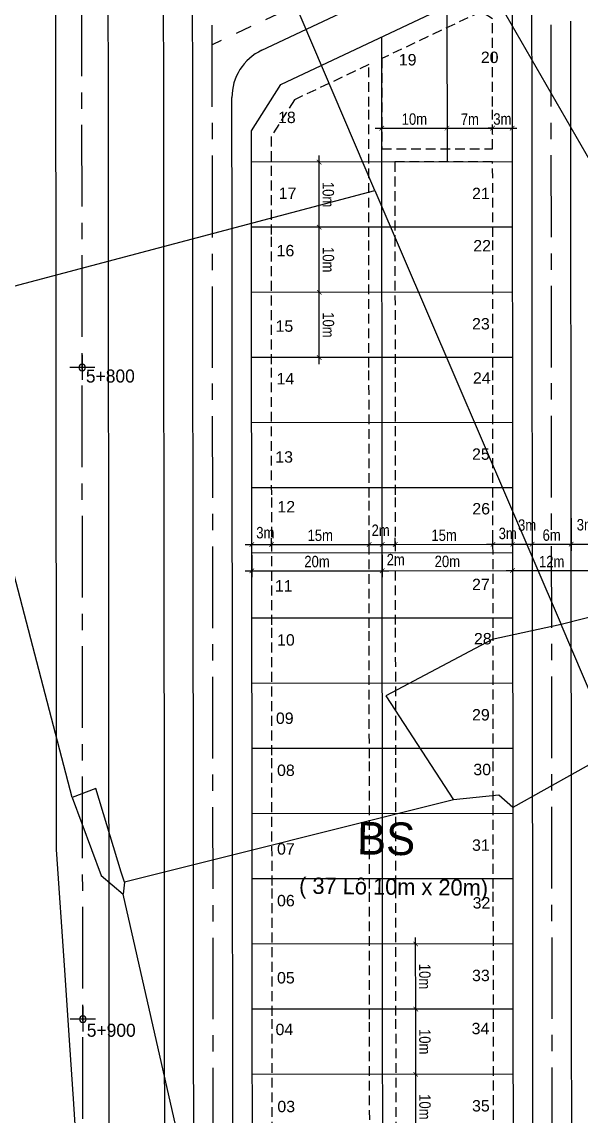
# Model space of a CAD drawing. Extents: x 597165 to 598689, y 1181586 to 1183364.
# Drawn here: x 598108.6 to 598194.4, y 1182293 to 1182460.9 of the extents above; entities that cross this region are included whole.
import ezdxf
from ezdxf.enums import TextEntityAlignment as Align

# ---------------------------------------------------------------- set-up
doc = ezdxf.new("R2010")
doc.units = 0
doc.header["$MEASUREMENT"] = 0
doc.linetypes.add('CENTER', pattern=[2, 1.25, -0.25, 0.25, -0.25])
doc.linetypes.add('DASHED', pattern=[0.75, 0.5, -0.25])
doc.layers.get('0').update_dxf_attribs({"linetype": 'CONTINUOUS'})
doc.layers.get('DEFPOINTS').update_dxf_attribs({"color": 8, "linetype": 'CONTINUOUS'})
for name, color, linetype in [('CGXD', 3, 'CONTINUOUS'), ('DIM-T', 7, 'CONTINUOUS'), ('DTEXT-TENLO', 4, 'CONTINUOUS'), ('GT-QLO50-L', 4, 'CONTINUOUS'), ('GT-QLO50-LYTRINH', 7, 'CONTINUOUS'), ('GT-QLO50-TIM', 2, 'CONTINUOUS'), ('NEN-HT', 8, 'CONTINUOUS'), ('NET-LENGOAI', 4, 'CONTINUOUS'), ('NET-LETRONG', 5, 'CONTINUOUS'), ('NET-PLO', 2, 'CONTINUOUS'), ('NET-TIM', 2, 'CENTER'), ('TEXT-SOLO', 7, 'CONTINUOUS')]:
    doc.layers.add(name, color=color, linetype=linetype)
doc.styles.add('STYLE1', font='VHELVEI.TTF')
doc.styles.add('TOA-DO-TIM', font='VAVON.TTF')
doc.styles.add('VHEL-C-R', font='VHELVCN.TTF')
doc.styles.add('VTIMES-R', font='VAPTIMN.TTF')
doc.dimstyles.new('TL1000', dxfattribs={"dimscale": 0, "dimtxt": 2, "dimasz": 0.7, "dimexe": 1, "dimexo": 1, "dimgap": 0.5, "dimtad": 1, "dimdec": 1, "dimzin": 12, "dimtxsty": 'VHEL-C-R', "dimblk1": 'ARCHTICK', "dimblk2": 'ARCHTICK', "dimsah": 1, "dimcen": -0.09, "dimdle": 1, "dimclrd": 256, "dimclre": 256, "dimclrt": 256, "dimazin": 3, "dimtfac": 0.005, "dimtdec": 1, "dimtix": 1, "dimtmove": 0, "dimatfit": 3, "dimtolj": 1, "dimtzin": 0})

# ---------------------------------------------------------------- blocks, each defined once
blk = doc.blocks.new('LYTRINH')
at = {"layer": 'GT-QLO50-LYTRINH'}
for p, q in [((0, 0.96), (0, -0.96)), ((0.96, 0), (-0.96, 0))]:
    blk.add_line(p, q, dxfattribs=at)
blk = doc.blocks.new('_ARCHTICK')
at = {"color": 0, "linetype": 'BYBLOCK', "const_width": 0.15}
blk.add_lwpolyline([(-0.5, -0.5), (0.5, 0.5)], dxfattribs=at)
blk = doc.blocks.new('*D1465')
at = {"linetype": 'BYBLOCK'}
blk.add_line((598162.83, 1182444.55), (598174.83, 1182444.56), dxfattribs=at)
at = {"layer": 'DEFPOINTS', "color": 0, "linetype": 'BYBLOCK'}
for p in [(598163.83, 1182444.55), (598173.83, 1182444.56), (598173.83, 1182444.56)]:
    blk.add_point(p, dxfattribs=at)
at = {"linetype": 'BYBLOCK', "xscale": 0.7, "yscale": 0.7, "zscale": 0.7}
for p, rotation in [((598163.83, 1182444.55), 180.0516111357939), ((598173.83, 1182444.56), 0.05161113579390231)]:
    blk.add_blockref('_ARCHTICK', p, dxfattribs=dict(at, rotation=rotation))
at = {"linetype": 'BYBLOCK', "insert": (598168.83, 1182445.95), "char_height": 1.75, "attachment_point": 5, "rotation": 0.0516, "style": 'VHEL-C-R'}
blk.add_mtext('\\A1;10m', dxfattribs=at)
blk = doc.blocks.new('*D1464')
at = {"linetype": 'BYBLOCK'}
for p, q in [((598172.83, 1182444.56), (598181.83, 1182444.57)), ((598180.83, 1182443.65), (598180.83, 1182443.57))]:
    blk.add_line(p, q, dxfattribs=at)
at = {"layer": 'DEFPOINTS', "color": 0, "linetype": 'BYBLOCK'}
for p in [(598173.83, 1182444.56), (598180.83, 1182444.65), (598180.83, 1182444.57)]:
    blk.add_point(p, dxfattribs=at)
at = {"linetype": 'BYBLOCK', "xscale": 0.7, "yscale": 0.7, "zscale": 0.7}
for p, rotation in [((598173.83, 1182444.56), 180.0516111357939), ((598180.83, 1182444.57), 0.05161113579388958)]:
    blk.add_blockref('_ARCHTICK', p, dxfattribs=dict(at, rotation=rotation))
at = {"linetype": 'BYBLOCK', "insert": (598177.33, 1182445.94), "char_height": 1.75, "attachment_point": 5, "rotation": 0.0516, "style": 'VHEL-C-R'}
blk.add_mtext('\\A1;7m', dxfattribs=at)
blk = doc.blocks.new('*D1463')
at = {"linetype": 'BYBLOCK'}
for p, q in [((598180.83, 1182444.57), (598180.13, 1182444.57)), ((598180.83, 1182444.57), (598183.83, 1182444.57)), ((598180.83, 1182443.65), (598180.83, 1182443.57)), ((598183.83, 1182444.57), (598184.53, 1182444.57))]:
    blk.add_line(p, q, dxfattribs=at)
at = {"layer": 'DEFPOINTS', "color": 0, "linetype": 'BYBLOCK'}
for p in [(598180.83, 1182444.65), (598183.83, 1182444.57), (598183.83, 1182444.57)]:
    blk.add_point(p, dxfattribs=at)
at = {"linetype": 'BYBLOCK', "xscale": 0.7, "yscale": 0.7, "zscale": 0.7}
for p, rotation in [((598180.83, 1182444.57), 0.05161113579390531), ((598183.83, 1182444.57), 180.0516111357939)]:
    blk.add_blockref('_ARCHTICK', p, dxfattribs=dict(at, rotation=rotation))
at = {"linetype": 'BYBLOCK', "insert": (598182.33, 1182445.96), "char_height": 1.75, "attachment_point": 5, "rotation": 0.0516, "style": 'VHEL-C-R'}
blk.add_mtext('\\A1;3m', dxfattribs=at)
blk = doc.blocks.new('*D1462')
at = {"linetype": 'BYBLOCK'}
blk.add_line((598154.24, 1182408.37), (598154.23, 1182420.37), dxfattribs=at)
at = {"layer": 'DEFPOINTS', "color": 0, "linetype": 'BYBLOCK'}
for p in [(598154.23, 1182419.37), (598154.23, 1182419.37), (598154.24, 1182409.37)]:
    blk.add_point(p, dxfattribs=at)
at = {"linetype": 'BYBLOCK', "xscale": 0.7, "yscale": 0.7, "zscale": 0.7}
for p, rotation in [((598154.23, 1182419.37), 90.05370803980574), ((598154.24, 1182409.37), 270.0537080398057)]:
    blk.add_blockref('_ARCHTICK', p, dxfattribs=dict(at, rotation=rotation))
at = {"linetype": 'BYBLOCK', "insert": (598155.63, 1182414.37), "char_height": 1.75, "attachment_point": 5, "rotation": 270.0537, "style": 'VHEL-C-R'}
blk.add_mtext('\\A1;10m', dxfattribs=at)
blk = doc.blocks.new('*D1461')
at = {"linetype": 'BYBLOCK'}
blk.add_line((598154.23, 1182418.37), (598154.22, 1182430.37), dxfattribs=at)
at = {"layer": 'DEFPOINTS', "color": 0, "linetype": 'BYBLOCK'}
for p in [(598154.22, 1182429.37), (598154.22, 1182429.37), (598154.23, 1182419.37)]:
    blk.add_point(p, dxfattribs=at)
at = {"linetype": 'BYBLOCK', "xscale": 0.7, "yscale": 0.7, "zscale": 0.7}
for p, rotation in [((598154.22, 1182429.37), 90.05370803980574), ((598154.23, 1182419.37), 270.0537080398057)]:
    blk.add_blockref('_ARCHTICK', p, dxfattribs=dict(at, rotation=rotation))
at = {"linetype": 'BYBLOCK', "insert": (598155.62, 1182424.37), "char_height": 1.75, "attachment_point": 5, "rotation": 270.0537, "style": 'VHEL-C-R'}
blk.add_mtext('\\A1;10m', dxfattribs=at)
blk = doc.blocks.new('*D1460')
at = {"linetype": 'BYBLOCK'}
blk.add_line((598154.22, 1182428.37), (598154.21, 1182440.37), dxfattribs=at)
at = {"layer": 'DEFPOINTS', "color": 0, "linetype": 'BYBLOCK'}
for p in [(598154.21, 1182439.37), (598154.21, 1182439.37), (598154.22, 1182429.37)]:
    blk.add_point(p, dxfattribs=at)
at = {"linetype": 'BYBLOCK', "xscale": 0.7, "yscale": 0.7, "zscale": 0.7}
for p, rotation in [((598154.21, 1182439.37), 90.05370803980574), ((598154.22, 1182429.37), 270.0537080398057)]:
    blk.add_blockref('_ARCHTICK', p, dxfattribs=dict(at, rotation=rotation))
at = {"linetype": 'BYBLOCK', "insert": (598155.61, 1182434.37), "char_height": 1.75, "attachment_point": 5, "rotation": 270.0537, "style": 'VHEL-C-R'}
blk.add_mtext('\\A1;10m', dxfattribs=at)
blk = doc.blocks.new('*D1406')
at = {"linetype": 'BYBLOCK'}
for p, q in [((598143.89, 1182380.36), (598143.89, 1182381.67)), ((598146.89, 1182380.36), (598146.89, 1182381.68)), ((598142.89, 1182380.67), (598147.89, 1182380.68))]:
    blk.add_line(p, q, dxfattribs=at)
at = {"layer": 'DEFPOINTS', "color": 0, "linetype": 'BYBLOCK'}
for p in [(598146.89, 1182380.68), (598143.89, 1182379.36), (598146.89, 1182379.36)]:
    blk.add_point(p, dxfattribs=at)
at = {"linetype": 'BYBLOCK', "xscale": 0.7, "yscale": 0.7, "zscale": 0.7}
for p, rotation in [((598143.89, 1182380.67), 180.0516111352725), ((598146.89, 1182380.68), 0.05161113527246945)]:
    blk.add_blockref('_ARCHTICK', p, dxfattribs=dict(at, rotation=rotation))
at = {"linetype": 'BYBLOCK', "insert": (598145.96, 1182382.48), "char_height": 1.75, "attachment_point": 5, "rotation": 0.0516, "style": 'VHEL-C-R'}
blk.add_mtext('\\A1;3m', dxfattribs=at)
blk = doc.blocks.new('*D1405')
at = {"linetype": 'BYBLOCK'}
for p, q in [((598146.89, 1182380.36), (598146.89, 1182381.68)), ((598161.89, 1182380.38), (598161.89, 1182381.69)), ((598145.89, 1182380.67), (598162.89, 1182380.69))]:
    blk.add_line(p, q, dxfattribs=at)
at = {"layer": 'DEFPOINTS', "color": 0, "linetype": 'BYBLOCK'}
for p in [(598161.89, 1182380.69), (598146.89, 1182379.36), (598161.89, 1182379.38)]:
    blk.add_point(p, dxfattribs=at)
at = {"linetype": 'BYBLOCK', "xscale": 0.7, "yscale": 0.7, "zscale": 0.7}
for p, rotation in [((598146.89, 1182380.68), 180.0516111352725), ((598161.89, 1182380.69), 0.05161113527248216)]:
    blk.add_blockref('_ARCHTICK', p, dxfattribs=dict(at, rotation=rotation))
at = {"linetype": 'BYBLOCK', "insert": (598154.39, 1182382.08), "char_height": 1.75, "attachment_point": 5, "rotation": 0.0516, "style": 'VHEL-C-R'}
blk.add_mtext('\\A1;15m', dxfattribs=at)
blk = doc.blocks.new('*D1404')
at = {"linetype": 'BYBLOCK'}
for p, q in [((598161.89, 1182380.38), (598161.89, 1182381.69)), ((598163.89, 1182380.38), (598163.89, 1182381.69)), ((598160.89, 1182380.69), (598164.89, 1182380.69))]:
    blk.add_line(p, q, dxfattribs=at)
at = {"layer": 'DEFPOINTS', "color": 0, "linetype": 'BYBLOCK'}
for p in [(598163.89, 1182380.69), (598161.89, 1182379.38), (598163.89, 1182379.38)]:
    blk.add_point(p, dxfattribs=at)
at = {"linetype": 'BYBLOCK', "xscale": 0.7, "yscale": 0.7, "zscale": 0.7}
for p, rotation in [((598161.89, 1182380.69), 180.0516111352725), ((598163.89, 1182380.69), 0.05161113527248216)]:
    blk.add_blockref('_ARCHTICK', p, dxfattribs=dict(at, rotation=rotation))
at = {"linetype": 'BYBLOCK', "insert": (598163.65, 1182382.86), "char_height": 1.75, "attachment_point": 5, "rotation": 0.0516, "style": 'VHEL-C-R'}
blk.add_mtext('\\A1;2m', dxfattribs=at)
blk = doc.blocks.new('*D1403')
at = {"linetype": 'BYBLOCK'}
for p, q in [((598163.89, 1182380.38), (598163.89, 1182381.69)), ((598165.89, 1182380.38), (598165.89, 1182381.69)), ((598162.89, 1182380.69), (598165.89, 1182380.69))]:
    blk.add_line(p, q, dxfattribs=at)
at = {"layer": 'DEFPOINTS', "color": 0, "linetype": 'BYBLOCK'}
for p in [(598165.89, 1182380.69), (598163.89, 1182379.38), (598165.89, 1182379.38)]:
    blk.add_point(p, dxfattribs=at)
at = {"linetype": 'BYBLOCK', "xscale": 0.7, "yscale": 0.7, "zscale": 0.7}
for p, rotation in [((598163.89, 1182380.69), 180.0516111352725), ((598165.89, 1182380.69), 0.05161113527248216)]:
    blk.add_blockref('_ARCHTICK', p, dxfattribs=dict(at, rotation=rotation))
at = {"linetype": 'BYBLOCK', "insert": (598165.97, 1182378.35), "char_height": 1.75, "attachment_point": 5, "rotation": 0.0516, "style": 'VHEL-C-R'}
blk.add_mtext('\\A1;2m', dxfattribs=at)
blk = doc.blocks.new('*D1402')
at = {"linetype": 'BYBLOCK'}
for p, q in [((598165.89, 1182380.38), (598165.89, 1182381.69)), ((598180.89, 1182380.39), (598180.89, 1182381.71)), ((598164.89, 1182380.69), (598181.89, 1182380.71))]:
    blk.add_line(p, q, dxfattribs=at)
at = {"layer": 'DEFPOINTS', "color": 0, "linetype": 'BYBLOCK'}
for p in [(598180.89, 1182380.71), (598165.89, 1182379.38), (598180.89, 1182379.39)]:
    blk.add_point(p, dxfattribs=at)
at = {"linetype": 'BYBLOCK', "xscale": 0.7, "yscale": 0.7, "zscale": 0.7}
for p, rotation in [((598165.89, 1182380.69), 180.0516111352725), ((598180.89, 1182380.71), 0.05161113527248216)]:
    blk.add_blockref('_ARCHTICK', p, dxfattribs=dict(at, rotation=rotation))
at = {"linetype": 'BYBLOCK', "insert": (598173.39, 1182382.09), "char_height": 1.75, "attachment_point": 5, "rotation": 0.0516, "style": 'VHEL-C-R'}
blk.add_mtext('\\A1;15m', dxfattribs=at)
blk = doc.blocks.new('*D1401')
at = {"linetype": 'BYBLOCK'}
for p, q in [((598180.89, 1182380.39), (598180.89, 1182381.71)), ((598183.89, 1182380.4), (598183.89, 1182381.71)), ((598179.89, 1182380.71), (598184.89, 1182380.71))]:
    blk.add_line(p, q, dxfattribs=at)
at = {"layer": 'DEFPOINTS', "color": 0, "linetype": 'BYBLOCK'}
for p in [(598183.89, 1182380.71), (598180.89, 1182379.39), (598183.89, 1182379.4)]:
    blk.add_point(p, dxfattribs=at)
at = {"linetype": 'BYBLOCK', "xscale": 0.7, "yscale": 0.7, "zscale": 0.7}
for p, rotation in [((598180.89, 1182380.71), 180.0516111352725), ((598183.89, 1182380.71), 0.05161113527248216)]:
    blk.add_blockref('_ARCHTICK', p, dxfattribs=dict(at, rotation=rotation))
at = {"linetype": 'BYBLOCK', "insert": (598183.15, 1182382.36), "char_height": 1.75, "attachment_point": 5, "rotation": 0.0516, "style": 'VHEL-C-R'}
blk.add_mtext('\\A1;3m', dxfattribs=at)
blk = doc.blocks.new('*D1334')
at = {"linetype": 'BYBLOCK'}
for p, q in [((598143.89, 1182379.05), (598143.89, 1182375.65)), ((598163.89, 1182379.07), (598163.89, 1182375.66)), ((598142.89, 1182376.64), (598164.89, 1182376.66))]:
    blk.add_line(p, q, dxfattribs=at)
at = {"layer": 'DEFPOINTS', "color": 0, "linetype": 'BYBLOCK'}
for p in [(598143.89, 1182380.05), (598163.89, 1182380.07), (598163.89, 1182376.66)]:
    blk.add_point(p, dxfattribs=at)
at = {"linetype": 'BYBLOCK', "xscale": 0.7, "yscale": 0.7, "zscale": 0.7}
for p, rotation in [((598143.89, 1182376.65), 180.0516111341587), ((598163.89, 1182376.66), 0.05161113415877913)]:
    blk.add_blockref('_ARCHTICK', p, dxfattribs=dict(at, rotation=rotation))
at = {"linetype": 'BYBLOCK', "insert": (598153.89, 1182378.05), "char_height": 1.75, "attachment_point": 5, "rotation": 0.0516, "style": 'VHEL-C-R'}
blk.add_mtext('\\A1;20m', dxfattribs=at)
blk = doc.blocks.new('*D1333')
at = {"linetype": 'BYBLOCK'}
for p, q in [((598163.89, 1182379.07), (598163.89, 1182375.66)), ((598183.89, 1182379.09), (598183.89, 1182375.68)), ((598162.89, 1182376.66), (598184.89, 1182376.68))]:
    blk.add_line(p, q, dxfattribs=at)
at = {"layer": 'DEFPOINTS', "color": 0, "linetype": 'BYBLOCK'}
for p in [(598163.89, 1182380.07), (598183.89, 1182380.09), (598183.89, 1182376.68)]:
    blk.add_point(p, dxfattribs=at)
at = {"linetype": 'BYBLOCK', "xscale": 0.7, "yscale": 0.7, "zscale": 0.7}
for p, rotation in [((598163.89, 1182376.66), 180.0516111341587), ((598183.89, 1182376.68), 0.05161113415877913)]:
    blk.add_blockref('_ARCHTICK', p, dxfattribs=dict(at, rotation=rotation))
at = {"linetype": 'BYBLOCK', "insert": (598173.89, 1182378.07), "char_height": 1.75, "attachment_point": 5, "rotation": 0.0516, "style": 'VHEL-C-R'}
blk.add_mtext('\\A1;20m', dxfattribs=at)
blk = doc.blocks.new('*D1169')
at = {"linetype": 'BYBLOCK'}
blk.add_line((598169.05, 1182288.38), (598169.04, 1182300.38), dxfattribs=at)
at = {"layer": 'DEFPOINTS', "color": 0, "linetype": 'BYBLOCK'}
for p in [(598169.04, 1182299.38), (598169.04, 1182299.38), (598169.05, 1182289.38)]:
    blk.add_point(p, dxfattribs=at)
at = {"linetype": 'BYBLOCK', "xscale": 0.7, "yscale": 0.7, "zscale": 0.7}
for p, rotation in [((598169.04, 1182299.38), 90.05370803980574), ((598169.05, 1182289.38), 270.0537080398057)]:
    blk.add_blockref('_ARCHTICK', p, dxfattribs=dict(at, rotation=rotation))
at = {"linetype": 'BYBLOCK', "insert": (598170.44, 1182294.38), "char_height": 1.75, "attachment_point": 5, "rotation": 270.0537, "style": 'VHEL-C-R'}
blk.add_mtext('\\A1;10m', dxfattribs=at)
blk = doc.blocks.new('*D1168')
at = {"linetype": 'BYBLOCK'}
blk.add_line((598169.05, 1182298.38), (598169.03, 1182310.38), dxfattribs=at)
at = {"layer": 'DEFPOINTS', "color": 0, "linetype": 'BYBLOCK'}
for p in [(598169.03, 1182309.38), (598169.03, 1182309.38), (598169.04, 1182299.38)]:
    blk.add_point(p, dxfattribs=at)
at = {"linetype": 'BYBLOCK', "xscale": 0.7, "yscale": 0.7, "zscale": 0.7}
for p, rotation in [((598169.03, 1182309.38), 90.05370803980574), ((598169.04, 1182299.38), 270.0537080398057)]:
    blk.add_blockref('_ARCHTICK', p, dxfattribs=dict(at, rotation=rotation))
at = {"linetype": 'BYBLOCK', "insert": (598170.43, 1182304.38), "char_height": 1.75, "attachment_point": 5, "rotation": 270.0537, "style": 'VHEL-C-R'}
blk.add_mtext('\\A1;10m', dxfattribs=at)
blk = doc.blocks.new('*D1167')
at = {"linetype": 'BYBLOCK'}
blk.add_line((598169.04, 1182308.38), (598169.02, 1182320.38), dxfattribs=at)
at = {"layer": 'DEFPOINTS', "color": 0, "linetype": 'BYBLOCK'}
for p in [(598169.03, 1182319.38), (598169.03, 1182319.38), (598169.03, 1182309.38)]:
    blk.add_point(p, dxfattribs=at)
at = {"linetype": 'BYBLOCK', "xscale": 0.7, "yscale": 0.7, "zscale": 0.7}
for p, rotation in [((598169.03, 1182319.38), 90.05370803980574), ((598169.03, 1182309.38), 270.0537080398057)]:
    blk.add_blockref('_ARCHTICK', p, dxfattribs=dict(at, rotation=rotation))
at = {"linetype": 'BYBLOCK', "insert": (598170.42, 1182314.38), "char_height": 1.75, "attachment_point": 5, "rotation": 270.0537, "style": 'VHEL-C-R'}
blk.add_mtext('\\A1;10m', dxfattribs=at)
blk = doc.blocks.new('*D1162')
at = {"linetype": 'BYBLOCK'}
for p, q in [((598183.89, 1182384.71), (598183.89, 1182379.71)), ((598186.89, 1182384.71), (598186.89, 1182379.71)), ((598182.89, 1182380.71), (598186.89, 1182380.71))]:
    blk.add_line(p, q, dxfattribs=at)
at = {"layer": 'DEFPOINTS', "color": 0, "linetype": 'BYBLOCK'}
for p in [(598183.89, 1182385.71), (598186.89, 1182385.71), (598186.89, 1182380.71)]:
    blk.add_point(p, dxfattribs=at)
at = {"linetype": 'BYBLOCK', "xscale": 0.7, "yscale": 0.7, "zscale": 0.7}
for p, rotation in [((598183.89, 1182380.71), 180.0516111352705), ((598186.89, 1182380.71), 0.05161113527047207)]:
    blk.add_blockref('_ARCHTICK', p, dxfattribs=dict(at, rotation=rotation))
at = {"linetype": 'BYBLOCK', "insert": (598186.12, 1182383.65), "char_height": 1.75, "attachment_point": 5, "rotation": 0.0516, "style": 'VHEL-C-R'}
blk.add_mtext('\\A1;3m', dxfattribs=at)
blk = doc.blocks.new('*D1161')
at = {"linetype": 'BYBLOCK'}
for p, q in [((598186.89, 1182384.71), (598186.89, 1182379.71)), ((598192.89, 1182384.72), (598192.89, 1182379.72)), ((598185.89, 1182380.71), (598193.89, 1182380.72))]:
    blk.add_line(p, q, dxfattribs=at)
at = {"layer": 'DEFPOINTS', "color": 0, "linetype": 'BYBLOCK'}
for p in [(598186.89, 1182385.71), (598192.89, 1182385.72), (598192.89, 1182380.72)]:
    blk.add_point(p, dxfattribs=at)
at = {"linetype": 'BYBLOCK', "xscale": 0.7, "yscale": 0.7, "zscale": 0.7}
for p, rotation in [((598186.89, 1182380.71), 180.0516111352705), ((598192.89, 1182380.72), 0.05161113527047207)]:
    blk.add_blockref('_ARCHTICK', p, dxfattribs=dict(at, rotation=rotation))
at = {"linetype": 'BYBLOCK', "insert": (598189.89, 1182382.11), "char_height": 1.75, "attachment_point": 5, "rotation": 0.0516, "style": 'VHEL-C-R'}
blk.add_mtext('\\A1;6m', dxfattribs=at)
blk = doc.blocks.new('*D1160')
at = {"linetype": 'BYBLOCK'}
for p, q in [((598192.89, 1182384.72), (598192.89, 1182379.72)), ((598195.89, 1182384.72), (598195.89, 1182379.72)), ((598191.89, 1182380.72), (598195.89, 1182380.72))]:
    blk.add_line(p, q, dxfattribs=at)
at = {"layer": 'DEFPOINTS', "color": 0, "linetype": 'BYBLOCK'}
for p in [(598192.89, 1182385.72), (598195.89, 1182385.72), (598195.89, 1182380.72)]:
    blk.add_point(p, dxfattribs=at)
at = {"linetype": 'BYBLOCK', "xscale": 0.7, "yscale": 0.7, "zscale": 0.7}
for p, rotation in [((598192.89, 1182380.72), 180.0516111352705), ((598195.89, 1182380.72), 0.05161113527047207)]:
    blk.add_blockref('_ARCHTICK', p, dxfattribs=dict(at, rotation=rotation))
at = {"linetype": 'BYBLOCK', "insert": (598195.13, 1182383.7), "char_height": 1.75, "attachment_point": 5, "rotation": 0.0516, "style": 'VHEL-C-R'}
blk.add_mtext('\\A1;3m', dxfattribs=at)
blk = doc.blocks.new('*D1159')
at = {"linetype": 'BYBLOCK'}
for p, q in [((598183.89, 1182385.68), (598183.89, 1182375.68)), ((598195.89, 1182385.69), (598195.89, 1182375.69)), ((598182.89, 1182376.68), (598196.89, 1182376.69))]:
    blk.add_line(p, q, dxfattribs=at)
at = {"layer": 'DEFPOINTS', "color": 0, "linetype": 'BYBLOCK'}
for p in [(598183.88, 1182386.68), (598195.88, 1182386.69), (598195.89, 1182376.69)]:
    blk.add_point(p, dxfattribs=at)
at = {"linetype": 'BYBLOCK', "xscale": 0.7, "yscale": 0.7, "zscale": 0.7}
for p, rotation in [((598183.89, 1182376.68), 180.0516111341568), ((598195.89, 1182376.69), 0.05161113415678176)]:
    blk.add_blockref('_ARCHTICK', p, dxfattribs=dict(at, rotation=rotation))
at = {"linetype": 'BYBLOCK', "insert": (598189.89, 1182378.06), "char_height": 1.75, "attachment_point": 5, "rotation": 0.0516, "style": 'VHEL-C-R'}
blk.add_mtext('\\A1;12m', dxfattribs=at)

msp = doc.modelspace()

# ---------------------------------------------------------------- linework, layer by layer
at = {"layer": 'CGXD', "linetype": 'DASHED', "ltscale": 3}
for points in [[(598180.8173, 1182461.3629), (598179.0797, 1182462.4628), (598163.8228, 1182455.2565), (598163.8353, 1182441.3783), (598180.8353, 1182441.3942), (598180.8294, 1182447.9008)], [(598161.8628, 1182407.8148), (598161.8474, 1182427.8777), (598161.8294, 1182447.8836), (598161.8236, 1182454.3123), (598150.4183, 1182448.9253), (598146.8336, 1182443.262), (598146.8475, 1182427.8662), (598146.8628, 1182407.7992), (598146.8835, 1182387.8702), (598146.9015, 1182367.8702), (598146.9195, 1182347.8702), (598146.9375, 1182327.8702), (598146.9556, 1182307.8327), (598146.9736, 1182287.8702), (598146.9916, 1182267.8702), (598146.9935, 1182265.7465), (598149.3168, 1182264.0437), (598161.9914, 1182268.0336), (598161.9736, 1182287.8837), (598161.9556, 1182307.8462), (598161.9375, 1182327.8837), (598161.9195, 1182347.8837), (598161.9015, 1182367.8837), (598161.8835, 1182387.8837)], [(598180.8835, 1182387.9004), (598180.8628, 1182407.8353), (598180.8474, 1182427.8918), (598180.8371, 1182439.3942), (598165.8371, 1182439.3802), (598165.8474, 1182427.8807), (598165.8628, 1182407.8189), (598165.8835, 1182387.8873), (598165.9015, 1182367.8873), (598165.9195, 1182347.8873), (598165.9375, 1182327.8873), (598165.9556, 1182307.8498), (598165.9736, 1182287.8873), (598165.9903, 1182269.2924), (598177.3802, 1182272.8779), (598180.9827, 1182277.7933), (598180.9735, 1182287.9008), (598180.9556, 1182307.8633), (598180.9375, 1182327.9008), (598180.9195, 1182347.9008), (598180.9015, 1182367.9008)]]:
    msp.add_lwpolyline(points, close=True, dxfattribs=at)
at = {"layer": 'GT-QLO50-L'}
msp.add_lwpolyline([(598117.008, 1182288.4901), (598116.5261, 1182295.6222), (598115.9719, 1182303.8236), (598115.1937, 1182315.3401), (598113.941, 1182333.8782, -0.01664437), (598113.9319, 1182334.1443), (598113.9015, 1182367.8404), (598113.8835, 1182387.8404), (598113.8628, 1182407.765), (598113.8475, 1182427.841), (598113.8294, 1182447.8404), (598113.8114, 1182467.8404)], format="xyb", dxfattribs=at)
for points in [[(598121.8114, 1182467.8476), (598121.8294, 1182447.8476), (598121.8475, 1182427.8471), (598121.8628, 1182407.7733), (598121.8835, 1182387.8476), (598121.9015, 1182367.8476), (598121.9195, 1182347.8476), (598121.9375, 1182327.8477), (598121.9556, 1182307.8102), (598121.9736, 1182287.8477)], [(598130.3114, 1182467.8553), (598130.3294, 1182447.8553), (598130.3475, 1182427.8536), (598130.3628, 1182407.7821), (598130.3835, 1182387.8553), (598130.4015, 1182367.8553), (598130.4195, 1182347.8553), (598130.4375, 1182327.8553), (598130.4556, 1182307.8178), (598130.4736, 1182287.8553)], [(598134.9736, 1182287.8594), (598134.9556, 1182307.8219), (598134.9375, 1182327.8594), (598134.9195, 1182347.8594), (598134.9015, 1182367.8594), (598134.8835, 1182387.8593), (598134.8628, 1182407.7868), (598134.8475, 1182427.857), (598134.8294, 1182447.8593), (598134.8114, 1182467.8593)]]:
    msp.add_lwpolyline(points, dxfattribs=at)
at = {"layer": 'GT-QLO50-LYTRINH'}
for points in [[(598117.37, 1182407.84, 1), (598118.37, 1182407.84, 1)], [(598117.46, 1182307.84, 1), (598118.46, 1182307.84, 1)]]:
    msp.add_lwpolyline(points, format="xyb", close=True, dxfattribs=at)
at = {"layer": 'GT-QLO50-TIM', "linetype": 'CENTER', "ltscale": 10, "flags": 128}
msp.add_lwpolyline([(598118.1495, 1182092.552), (598118.1357, 1182107.8441), (598118.0637, 1182187.8441), (598118.0276, 1182227.8441), (598118.0096, 1182247.8441), (598117.9916, 1182267.8441), (598117.9736, 1182287.8441), (598117.9556, 1182307.8066), (598117.9375, 1182327.8441), (598117.9195, 1182347.844), (598117.9015, 1182367.844), (598117.8835, 1182387.844), (598117.8628, 1182407.7691), (598117.8475, 1182427.844), (598117.8294, 1182447.844), (598117.8114, 1182467.844), (598117.7727, 1182507.8066), (598117.7574, 1182527.844), (598117.7441, 1182542.574), (598117.7554, 1182547.844), (598117.7393, 1182567.844), (598117.8064, 1182587.8438), (598117.9915, 1182607.8055), (598118.3561, 1182627.8395), (598118.7651, 1182642.5669), (598118.9451, 1182647.8307), (598119.797, 1182667.8124), (598120.0933, 1182673.5939), (598120.9121, 1182687.7812), (598122.2554, 1182707.7359), (598130.5763, 1182807.3883), (598139.8112, 1182906.9588), (598153.3963, 1183006.021)], dxfattribs=at)
at = {"layer": 'NEN-HT', "linetype": 'CONTINUOUS'}
for p, q in [((598147.98, 1182522.66), (598225.39, 1182388.04)), ((598162.77, 1182435), (598141.97, 1182483.82)), ((598096.59, 1182417.48), (598162.77, 1182435)), ((598162.77, 1182435), (598191.33, 1182368.38)), ((598116.32, 1182341.87), (598096.59, 1182417.48)), ((598203.29, 1182371.44), (598191.33, 1182368.38)), ((598191.33, 1182368.38), (598180.78, 1182366.08)), ((598199.57, 1182349.1), (598191.33, 1182368.38)), ((598180.78, 1182366.08), (598164.46, 1182357.44)), ((598164.46, 1182357.44), (598174.82, 1182341.51)), ((598199.57, 1182349.1), (598183.92, 1182340.32)), ((598119.97, 1182343.24), (598116.32, 1182341.87)), ((598123.82, 1182330.42), (598119.97, 1182343.24)), ((598116.32, 1182341.87), (598120.78, 1182329.86)), ((598174.82, 1182341.51), (598124.36, 1182328.84)), ((598181.77, 1182342.2), (598174.82, 1182341.51)), ((598183.92, 1182340.32), (598181.77, 1182342.2)), ((598120.78, 1182329.86), (598124.14, 1182327.02)), ((598124.36, 1182328.84), (598123.82, 1182330.42)), ((598124.36, 1182328.84), (598124.14, 1182327.02)), ((598143.34, 1182242.58), (598124.14, 1182327.02))]:
    msp.add_line(p, q, dxfattribs=at)
at = {"layer": 'NET-LENGOAI', "ltscale": 20}
for p, q in [((598145.4115, 1182456.5139), (598175.3988, 1182470.6776)), ((598186.8154, 1182463.4511), (598186.8294, 1182447.9062)), ((598192.9015, 1182367.9116), (598192.8176, 1182460.992)), ((598140.8475, 1182427.8616), (598140.8282, 1182449.2729)), ((598186.8294, 1182447.9062), (598186.8474, 1182427.8968)), ((598140.8628, 1182407.793), (598140.8475, 1182427.8616)), ((598186.8474, 1182427.8968), (598186.8628, 1182407.8407)), ((598140.8835, 1182387.8647), (598140.8628, 1182407.793)), ((598186.8628, 1182407.8407), (598186.8835, 1182387.9062)), ((598140.9015, 1182367.8648), (598140.8835, 1182387.8647)), ((598186.8835, 1182387.9062), (598186.9015, 1182367.9062)), ((598140.9195, 1182347.8648), (598140.9015, 1182367.8648)), ((598186.9015, 1182367.9062), (598186.9195, 1182347.9062)), ((598192.9195, 1182347.9116), (598192.9015, 1182367.9116)), ((598140.9375, 1182327.8648), (598140.9195, 1182347.8648)), ((598186.9195, 1182347.9062), (598186.9375, 1182327.9062)), ((598192.9375, 1182327.9116), (598192.9195, 1182347.9116)), ((598140.9556, 1182307.8273), (598140.9375, 1182327.8648)), ((598186.9375, 1182327.9062), (598186.9556, 1182307.8687)), ((598192.9556, 1182307.8741), (598192.9375, 1182327.9116)), ((598140.9736, 1182287.8648), (598140.9556, 1182307.8273)), ((598186.9556, 1182307.8687), (598186.9735, 1182287.9062)), ((598192.9735, 1182287.9116), (598192.9556, 1182307.8741))]:
    msp.add_line(p, q, dxfattribs=at)
msp.add_arc((598148.8282, 1182449.2801), 8, 115.282517, 180.051611, dxfattribs=at)
at = {"layer": 'NET-LETRONG'}
for points in [[(598143.9736, 1182287.8675), (598143.9556, 1182307.83), (598143.9375, 1182327.8675), (598143.9195, 1182347.8675), (598143.9015, 1182367.8675), (598143.8835, 1182387.8675), (598143.8628, 1182407.7961), (598143.8475, 1182427.8639), (598143.8328, 1182444.1305), (598148.3494, 1182451.2659), (598179.2902, 1182465.88)], [(598183.8158, 1182463.0154), (598183.8294, 1182447.9035), (598183.8474, 1182427.8945), (598183.8628, 1182407.8376), (598183.8835, 1182387.9035), (598183.9015, 1182367.9035), (598183.9195, 1182347.9035), (598183.9375, 1182327.9035), (598183.9556, 1182307.866), (598183.9735, 1182287.9035)]]:
    msp.add_lwpolyline(points, dxfattribs=at)
at = {"layer": 'NET-PLO'}
for p, q in [((598173.8156, 1182463.2942), (598173.8371, 1182439.3877)), ((598183.8349, 1182439.397), (598143.8349, 1182439.3595)), ((598183.8443, 1182429.397), (598143.8443, 1182429.3596)), ((598183.8536, 1182419.3971), (598143.8537, 1182419.3596)), ((598183.863, 1182409.3971), (598143.863, 1182409.3596)), ((598183.8724, 1182399.3971), (598143.8724, 1182399.3596)), ((598183.8818, 1182389.3971), (598143.8818, 1182389.3596)), ((598183.8911, 1182379.3971), (598143.8911, 1182379.3596)), ((598183.9001, 1182369.3971), (598143.9002, 1182369.3596)), ((598183.9091, 1182359.3971), (598143.9092, 1182359.3596)), ((598183.9182, 1182349.3971), (598143.9182, 1182349.3596)), ((598183.9272, 1182339.3971), (598143.9272, 1182339.3596)), ((598183.9362, 1182329.3971), (598143.9362, 1182329.3596)), ((598183.9452, 1182319.3971), (598143.9452, 1182319.3596)), ((598183.9542, 1182309.3971), (598143.9542, 1182309.3596)), ((598183.9632, 1182299.3971), (598143.9632, 1182299.3596))]:
    msp.add_line(p, q, dxfattribs=at)
msp.add_lwpolyline([(598163.9937, 1182265.5188), (598163.9916, 1182267.8855), (598163.9736, 1182287.8855), (598163.9556, 1182307.848), (598163.9375, 1182327.8855), (598163.9195, 1182347.8855), (598163.9015, 1182367.8855), (598163.8835, 1182387.8855), (598163.8628, 1182407.8169), (598163.8474, 1182427.8792), (598163.8294, 1182447.8854), (598163.8198, 1182458.5729)], dxfattribs=at)
at = {"layer": 'NET-TIM', "ltscale": 10}
msp.add_line((598247.7151, 1182509.2581), (598137.8209, 1182457.3524), dxfattribs=at)
for points in [[(598138.0636, 1182187.8621), (598138.0276, 1182227.8621), (598138.0096, 1182247.8621), (598137.9916, 1182267.8621), (598137.9736, 1182287.8621), (598137.9556, 1182307.8246), (598137.9375, 1182327.8621), (598137.9195, 1182347.8621), (598137.9015, 1182367.8621), (598137.8835, 1182387.862), (598137.8628, 1182407.7899), (598137.8475, 1182427.8593), (598137.8294, 1182447.862), (598137.8114, 1182467.862)], [(598189.992, 1182267.4126), (598189.9916, 1182267.9089), (598189.9735, 1182287.9089), (598189.9556, 1182307.8714), (598189.9375, 1182327.9089), (598189.9195, 1182347.9089), (598189.9015, 1182367.9089), (598189.8835, 1182387.9089), (598189.8628, 1182407.8439), (598189.8474, 1182427.8991), (598189.8294, 1182447.9089), (598189.8114, 1182467.9089)]]:
    msp.add_lwpolyline(points, dxfattribs=at)

# ---------------------------------------------------------------- block references
at = {"layer": 'GT-QLO50-LYTRINH', "xscale": 2, "yscale": 2, "zscale": 2}
for p in [(598117.87, 1182407.84), (598117.96, 1182307.84)]:
    msp.add_blockref('LYTRINH', p, dxfattribs=at)

# ---------------------------------------------------------------- texts
at = {"layer": 'DTEXT-TENLO', "style": 'VTIMES-R'}
for s, height, rotation, p in [('BS', 5, 359.095598, (598164.4591, 1182333.0533)), ('( 37 Loâ 10m x 20m)', 2.5, 359.315862, (598165.6255, 1182326.9204))]:
    msp.add_text(s, height=height, rotation=rotation, dxfattribs=at).set_placement(p, align=Align.CENTER)
at = {"layer": 'GT-QLO50-LYTRINH', "char_height": 2, "width": 14.711495, "attachment_point": 1, "style": 'TOA-DO-TIM'}
for s, insert in [('5+800', (598118.4273, 1182407.5288, 1.21)), ('5+900', (598118.566, 1182307.1355, 1.18))]:
    msp.add_mtext(s, dxfattribs=dict(at, insert=insert))
at = {"layer": 'TEXT-SOLO', "color": 3, "style": 'STYLE1'}
for s, p in [('19', (598167.7948, 1182454.19)), ('20', (598180.3772, 1182454.5582)), ('18', (598149.2601, 1182445.3408)), ('17', (598149.3736, 1182433.6963)), ('21', (598179.0346, 1182433.6697)), ('22', (598179.2251, 1182425.6487)), ('16', (598149.0497, 1182424.8989)), ('15', (598148.8815, 1182413.3204)), ('23', (598179.0346, 1182413.6697)), ('14', (598149.0338, 1182405.2391)), ('24', (598179.1701, 1182405.3484)), ('13', (598148.8445, 1182393.2364)), ('25', (598179.0346, 1182393.6697)), ('12', (598149.1745, 1182385.5997)), ('26', (598179.0791, 1182385.294)), ('11', (598148.7775, 1182373.4568)), ('27', (598179.0346, 1182373.6697)), ('10', (598149.1144, 1182365.1542)), ('28', (598179.3251, 1182365.3468)), ('09', (598148.9419, 1182353.1443)), ('29', (598179.0346, 1182353.6697)), ('08', (598149.1143, 1182345.1542)), ('30', (598179.2313, 1182345.2745)), ('07', (598149.1143, 1182333.0868)), ('31', (598179.0346, 1182333.6697)), ('06', (598149.1143, 1182325.1542)), ('32', (598179.1279, 1182324.8114)), ('05', (598149.1144, 1182313.3166)), ('33', (598179.0346, 1182313.6697)), ('04', (598148.8844, 1182305.3839)), ('34', (598178.967, 1182305.5273)), ('03', (598149.1642, 1182293.5601)), ('35', (598179.0346, 1182293.6697))]:
    msp.add_text(s, height=1.75, dxfattribs=at).set_placement(p, align=Align.CENTER)

# ---------------------------------------------------------------- dimensions: what is measured, and where the dimension line sits
at = {"layer": 'DIM-T', "color": 1}
for p1, p2, distance, override, picture, middle in [((598163.8324, 1182444.5535), (598173.8324, 1182444.5625), 0, {"dimscale": 1, "dimtxt": 1.75, "dimdsep": 46, "dimpost": 'm'}, '*D1465', (598168.8312, 1182445.9517)), ((598183.8845, 1182386.6816), (598195.8845, 1182386.6924), -10, {"dimscale": 1, "dimtxt": 1.75, "dimasz": 0.7, "dimdsep": 46, "dimpost": 'm'}, '*D1159', (598189.8923, 1182378.062)), ((598143.8905, 1182380.0531), (598163.8905, 1182380.0712), -3.4076, {"dimscale": 1, "dimtxt": 1.75, "dimasz": 0.7, "dimdsep": 46, "dimpost": 'm'}, '*D1334', (598153.8923, 1182378.0482))]:
    dim = msp.add_aligned_dim(p1=p1, p2=p2, distance=distance, dimstyle='TL1000', override=override, dxfattribs=at)
    dim.commit()
    dim.dimension.update_dxf_attribs({"geometry": picture, "text_midpoint": middle})
for base, p1, p2, angle, override, picture, middle in [((598180.8324, 1182444.5688), (598173.8324, 1182444.5625), (598180.8324, 1182444.6475), 180.051611, {"dimscale": 1, "dimtxt": 1.75, "dimdsep": 46, "dimpost": 'm'}, '*D1464', (598177.3312, 1182445.9407)), ((598183.8324, 1182444.5715), (598180.8324, 1182444.6475), (598183.8324, 1182444.5715), 180.051611, {"dimscale": 1, "dimtxt": 1.75, "dimdsep": 46, "dimpost": 'm'}, '*D1463', (598182.3312, 1182445.9638)), ((598154.208, 1182439.3693), (598154.2173, 1182429.3693), (598154.208, 1182439.3693), 270.053708, {"dimscale": 1, "dimtxt": 1.75, "dimdsep": 46, "dimpost": 'm'}, '*D1460', (598155.6063, 1182434.3706)), ((598154.2173, 1182429.3693), (598154.2267, 1182419.3693), (598154.2173, 1182429.3693), 270.053708, {"dimscale": 1, "dimtxt": 1.75, "dimdsep": 46, "dimpost": 'm'}, '*D1461', (598155.6157, 1182424.3706)), ((598154.2267, 1182419.3693), (598154.2361, 1182409.3693), (598154.2267, 1182419.3693), 270.053708, {"dimscale": 1, "dimtxt": 1.75, "dimdsep": 46, "dimpost": 'm'}, '*D1462', (598155.6251, 1182414.3706)), ((598192.8899, 1182380.7169), (598186.8854, 1182385.7115), (598192.8854, 1182385.7169), 0.051611, {"dimscale": 1, "dimtxt": 1.75, "dimasz": 0.7, "dimdsep": 46, "dimpost": 'm'}, '*D1161', (598189.8887, 1182382.1078)), ((598161.89, 1182380.689), (598146.8911, 1182379.3623), (598161.8911, 1182379.3764), 180.051611, {"dimscale": 1, "dimtxt": 1.75, "dimdsep": 46, "dimpost": 'm'}, '*D1405', (598154.3887, 1182382.0759)), ((598180.8899, 1182380.7061), (598165.8911, 1182379.3802), (598180.8911, 1182379.3943), 180.051611, {"dimscale": 1, "dimtxt": 1.75, "dimdsep": 46, "dimpost": 'm'}, '*D1402', (598173.3887, 1182382.093)), ((598183.8935, 1182376.6816), (598163.8905, 1182380.0712), (598183.8905, 1182380.0892), 180.051611, {"dimscale": 1, "dimtxt": 1.75, "dimasz": 0.7, "dimdsep": 46, "dimpost": 'm'}, '*D1333', (598173.8923, 1182378.0662)), ((598169.0256, 1182319.3831), (598169.035, 1182309.3831), (598169.0256, 1182319.3831), 270.053708, {"dimscale": 1, "dimtxt": 1.75, "dimdsep": 46, "dimpost": 'm'}, '*D1167', (598170.424, 1182314.3844)), ((598169.035, 1182309.3831), (598169.0443, 1182299.3831), (598169.035, 1182309.3831), 270.053708, {"dimscale": 1, "dimtxt": 1.75, "dimdsep": 46, "dimpost": 'm'}, '*D1168', (598170.4333, 1182304.3844)), ((598169.0443, 1182299.3831), (598169.0537, 1182289.3831), (598169.0443, 1182299.3831), 270.053708, {"dimscale": 1, "dimtxt": 1.75, "dimdsep": 46, "dimpost": 'm'}, '*D1169', (598170.4427, 1182294.3844))]:
    dim = msp.add_linear_dim(base=base, p1=p1, p2=p2, angle=angle, dimstyle='TL1000', override=override, dxfattribs=at)
    dim.commit()
    dim.dimension.update_dxf_attribs({"geometry": picture, "text_midpoint": middle})
for base, p1, p2, angle, override, picture, middle, dimtype in [((598186.8899, 1182380.7115), (598183.8854, 1182385.7088), (598186.8854, 1182385.7115), 0.051611, {"dimscale": 1, "dimtxt": 1.75, "dimasz": 0.7, "dimdsep": 46, "dimpost": 'm'}, '*D1162', (598186.1239, 1182383.6532), 161), ((598195.8899, 1182380.7196), (598192.8854, 1182385.7169), (598195.8854, 1182385.7196), 0.051611, {"dimscale": 1, "dimtxt": 1.75, "dimasz": 0.7, "dimdsep": 46, "dimpost": 'm'}, '*D1160', (598195.1306, 1182383.6965), 160), ((598146.89, 1182380.6754), (598143.8911, 1182379.3596), (598146.8911, 1182379.3623), 0.051611, {"dimscale": 1, "dimtxt": 1.75, "dimdsep": 46, "dimpost": 'm'}, '*D1406', (598145.9592, 1182382.4845), 161), ((598163.89, 1182380.6908), (598161.8911, 1182379.3764), (598163.8911, 1182379.3783), 180.051611, {"dimscale": 1, "dimtxt": 1.75, "dimdsep": 46, "dimpost": 'm'}, '*D1404', (598163.6469, 1182382.8605), 160), ((598183.8899, 1182380.7088), (598180.8911, 1182379.3943), (598183.8911, 1182379.3971), 180.051611, {"dimscale": 1, "dimtxt": 1.75, "dimdsep": 46, "dimpost": 'm'}, '*D1401', (598183.1535, 1182382.3592), 160), ((598165.89, 1182380.6926), (598163.8911, 1182379.3783), (598165.8911, 1182379.3802), 180.051611, {"dimscale": 1, "dimtxt": 1.75, "dimdsep": 46, "dimpost": 'm'}, '*D1403', (598165.9676, 1182378.348), 160)]:
    dim = msp.add_linear_dim(base=base, p1=p1, p2=p2, angle=angle, dimstyle='TL1000', override=override, dxfattribs=at)
    dim.commit()
    dim.dimension.update_dxf_attribs({"geometry": picture, "text_midpoint": middle, "dimtype": dimtype})

doc.saveas('drawing.dxf')
